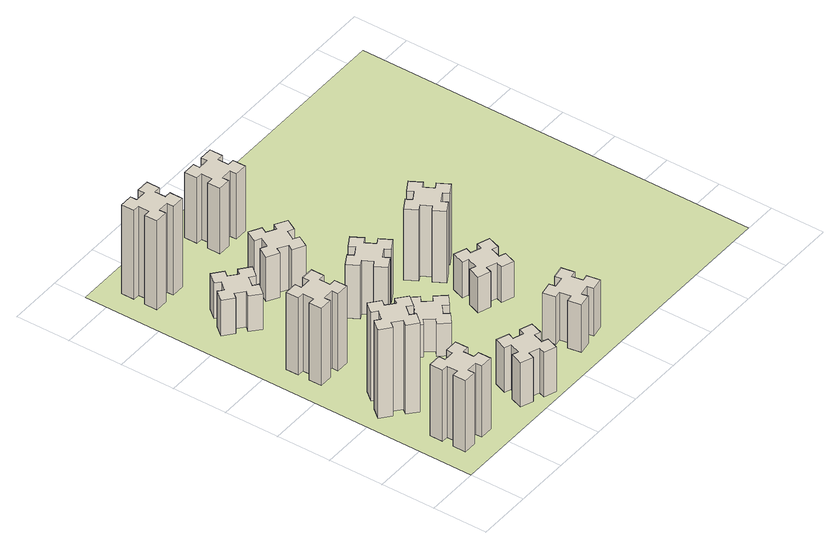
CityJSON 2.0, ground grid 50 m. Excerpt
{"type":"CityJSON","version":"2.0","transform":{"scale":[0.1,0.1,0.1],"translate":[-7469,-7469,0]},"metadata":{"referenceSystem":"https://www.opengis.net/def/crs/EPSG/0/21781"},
"CityObjects":{
"building1":{"type":"Building","attributes":{"class":"1000","function":"1000","usage":"1000","yearOfConstruction":2016,"roofType":"1000","measuredHeight":72,"storeysAboveGround":30,"storeysBelowGround":0},"geometry":[{"type":"Solid","lod":"1","boundaries":[[[[0,1,2,3,4,5,6,7,8,9,10,11,12,13,14,15,16,17,18,19]],[[17,16,20,21]],[[16,15,22,20]],[[15,14,23,22]],[[14,13,24,23]],[[13,12,25,24]],[[12,11,26,25]],[[11,10,27,26]],[[10,9,28,27]],[[9,8,29,28]],[[8,7,30,29]],[[7,6,31,30]],[[6,5,32,31]],[[5,4,33,32]],[[4,3,34,33]],[[3,2,35,34]],[[2,1,36,35]],[[1,0,37,36]],[[0,19,38,37]],[[19,18,39,38]],[[18,17,21,39]],[[24,25,26,27,28,29,30,31,32,33,34,35,36,37,38,39,21,20,22,23]]]]}]},
"building2":{"type":"Building","attributes":{"class":"1000","function":"1000","usage":"1000","yearOfConstruction":2016,"roofType":"1000","measuredHeight":90,"storeysAboveGround":30,"storeysBelowGround":0},"geometry":[{"type":"Solid","lod":"1","boundaries":[[[[40,41,42,43,44,45,46,47,48,49,50,51,52,53,54,55,56,57,58,59]],[[57,56,60,61]],[[56,55,62,60]],[[55,54,63,62]],[[54,53,64,63]],[[53,52,65,64]],[[52,51,66,65]],[[51,50,67,66]],[[50,49,68,67]],[[49,48,69,68]],[[48,47,70,69]],[[47,46,71,70]],[[46,45,72,71]],[[45,44,73,72]],[[44,43,74,73]],[[43,42,75,74]],[[42,41,76,75]],[[41,40,77,76]],[[40,59,78,77]],[[59,58,79,78]],[[58,57,61,79]],[[64,65,66,67,68,69,70,71,72,73,74,75,76,77,78,79,61,60,62,63]]]]}]},
"building3":{"type":"Building","attributes":{"class":"1000","function":"1000","usage":"1000","yearOfConstruction":2016,"roofType":"1000","measuredHeight":78,"storeysAboveGround":30,"storeysBelowGround":0},"geometry":[{"type":"Solid","lod":"1","boundaries":[[[[80,81,82,83,84,85,86,87,88,89,90,91,92,93,94,95,96,97,98,99]],[[97,96,100,101]],[[96,95,102,100]],[[95,94,103,102]],[[94,93,104,103]],[[93,92,105,104]],[[92,91,106,105]],[[91,90,107,106]],[[90,89,108,107]],[[89,88,109,108]],[[88,87,110,109]],[[87,86,111,110]],[[86,85,112,111]],[[85,84,113,112]],[[84,83,114,113]],[[83,82,115,114]],[[82,81,116,115]],[[81,80,117,116]],[[80,99,118,117]],[[99,98,119,118]],[[98,97,101,119]],[[104,105,106,107,108,109,110,111,112,113,114,115,116,117,118,119,101,100,102,103]]]]}]},
"building4":{"type":"Building","attributes":{"class":"1000","function":"1000","usage":"1000","yearOfConstruction":2016,"roofType":"1000","measuredHeight":45,"storeysAboveGround":30,"storeysBelowGround":0},"geometry":[{"type":"Solid","lod":"1","boundaries":[[[[120,121,122,123,124,125,126,127,128,129,130,131,132,133,134,135,136,137,138,139]],[[137,136,140,141]],[[136,135,142,140]],[[135,134,143,142]],[[134,133,144,143]],[[133,132,145,144]],[[132,131,146,145]],[[131,130,147,146]],[[130,129,148,147]],[[129,128,149,148]],[[128,127,150,149]],[[127,126,151,150]],[[126,125,152,151]],[[125,124,153,152]],[[124,123,154,153]],[[123,122,155,154]],[[122,121,156,155]],[[121,120,157,156]],[[120,139,158,157]],[[139,138,159,158]],[[138,137,141,159]],[[144,145,146,147,148,149,150,151,152,153,154,155,156,157,158,159,141,140,142,143]]]]}]},
"building5":{"type":"Building","attributes":{"class":"1000","function":"1000","usage":"1000","yearOfConstruction":2016,"roofType":"1000","measuredHeight":36,"storeysAboveGround":30,"storeysBelowGround":0},"geometry":[{"type":"Solid","lod":"1","boundaries":[[[[160,161,162,163,164,165,166,167,168,169,170,171,172,173,174,175,176,177,178,179]],[[177,176,180,181]],[[176,175,182,180]],[[175,174,183,182]],[[174,173,184,183]],[[173,172,185,184]],[[172,171,186,185]],[[171,170,187,186]],[[170,169,188,187]],[[169,168,189,188]],[[168,167,190,189]],[[167,166,191,190]],[[166,165,192,191]],[[165,164,193,192]],[[164,163,194,193]],[[163,162,195,194]],[[162,161,196,195]],[[161,160,197,196]],[[160,179,198,197]],[[179,178,199,198]],[[178,177,181,199]],[[184,185,186,187,188,189,190,191,192,193,194,195,196,197,198,199,181,180,182,183]]]]}]},
"building6":{"type":"Building","attributes":{"class":"1000","function":"1000","usage":"1000","yearOfConstruction":2016,"roofType":"1000","measuredHeight":90,"storeysAboveGround":30,"storeysBelowGround":0},"geometry":[{"type":"Solid","lod":"1","boundaries":[[[[200,201,202,203,204,205,206,207,208,209,210,211,212,213,214,215,216,217,218,219]],[[217,216,220,221]],[[216,215,222,220]],[[215,214,223,222]],[[214,213,224,223]],[[213,212,225,224]],[[212,211,226,225]],[[211,210,227,226]],[[210,209,228,227]],[[209,208,229,228]],[[208,207,230,229]],[[207,206,231,230]],[[206,205,232,231]],[[205,204,233,232]],[[204,203,234,233]],[[203,202,235,234]],[[202,201,236,235]],[[201,200,237,236]],[[200,219,238,237]],[[219,218,239,238]],[[218,217,221,239]],[[224,225,226,227,228,229,230,231,232,233,234,235,236,237,238,239,221,220,222,223]]]]}]},
"building7":{"type":"Building","attributes":{"class":"1000","function":"1000","usage":"1000","yearOfConstruction":2016,"roofType":"1000","measuredHeight":33,"storeysAboveGround":30,"storeysBelowGround":0},"geometry":[{"type":"Solid","lod":"1","boundaries":[[[[240,241,242,243,244,245,246,247,248,249,250,251,252,253,254,255,256,257,258,259]],[[257,256,260,261]],[[256,255,262,260]],[[255,254,263,262]],[[254,253,264,263]],[[253,252,265,264]],[[252,251,266,265]],[[251,250,267,266]],[[250,249,268,267]],[[249,248,269,268]],[[248,247,270,269]],[[247,246,271,270]],[[246,245,272,271]],[[245,244,273,272]],[[244,243,274,273]],[[243,242,275,274]],[[242,241,276,275]],[[241,240,277,276]],[[240,259,278,277]],[[259,258,279,278]],[[258,257,261,279]],[[264,265,266,267,268,269,270,271,272,273,274,275,276,277,278,279,261,260,262,263]]]]}]},
"building8":{"type":"Building","attributes":{"class":"1000","function":"1000","usage":"1000","yearOfConstruction":2016,"roofType":"1000","measuredHeight":54,"storeysAboveGround":30,"storeysBelowGround":0},"geometry":[{"type":"Solid","lod":"1","boundaries":[[[[280,281,282,283,284,285,286,287,288,289,290,291,292,293,294,295,296,297,298,299]],[[297,296,300,301]],[[296,295,302,300]],[[295,294,303,302]],[[294,293,304,303]],[[293,292,305,304]],[[292,291,306,305]],[[291,290,307,306]],[[290,289,308,307]],[[289,288,309,308]],[[288,287,310,309]],[[287,286,311,310]],[[286,285,312,311]],[[285,284,313,312]],[[284,283,314,313]],[[283,282,315,314]],[[282,281,316,315]],[[281,280,317,316]],[[280,299,318,317]],[[299,298,319,318]],[[298,297,301,319]],[[304,305,306,307,308,309,310,311,312,313,314,315,316,317,318,319,301,300,302,303]]]]}]},
"building9":{"type":"Building","attributes":{"class":"1000","function":"1000","usage":"1000","yearOfConstruction":2016,"roofType":"1000","measuredHeight":45,"storeysAboveGround":30,"storeysBelowGround":0},"geometry":[{"type":"Solid","lod":"1","boundaries":[[[[320,321,322,323,324,325,326,327,328,329,330,331,332,333,334,335,336,337,338,339]],[[337,336,340,341]],[[336,335,342,340]],[[335,334,343,342]],[[334,333,344,343]],[[333,332,345,344]],[[332,331,346,345]],[[331,330,347,346]],[[330,329,348,347]],[[329,328,349,348]],[[328,327,350,349]],[[327,326,351,350]],[[326,325,352,351]],[[325,324,353,352]],[[324,323,354,353]],[[323,322,355,354]],[[322,321,356,355]],[[321,320,357,356]],[[320,339,358,357]],[[339,338,359,358]],[[338,337,341,359]],[[344,345,346,347,348,349,350,351,352,353,354,355,356,357,358,359,341,340,342,343]]]]}]},
"building10":{"type":"Building","attributes":{"class":"1000","function":"1000","usage":"1000","yearOfConstruction":2016,"roofType":"1000","measuredHeight":48,"storeysAboveGround":30,"storeysBelowGround":0},"geometry":[{"type":"Solid","lod":"1","boundaries":[[[[360,361,362,363,364,365,366,367,368,369,370,371,372,373,374,375,376,377,378,379]],[[377,376,380,381]],[[376,375,382,380]],[[375,374,383,382]],[[374,373,384,383]],[[373,372,385,384]],[[372,371,386,385]],[[371,370,387,386]],[[370,369,388,387]],[[369,368,389,388]],[[368,367,390,389]],[[367,366,391,390]],[[366,365,392,391]],[[365,364,393,392]],[[364,363,394,393]],[[363,362,395,394]],[[362,361,396,395]],[[361,360,397,396]],[[360,379,398,397]],[[379,378,399,398]],[[378,377,381,399]],[[384,385,386,387,388,389,390,391,392,393,394,395,396,397,398,399,381,380,382,383]]]]}]},
"building11":{"type":"Building","attributes":{"class":"1000","function":"1000","usage":"1000","yearOfConstruction":2016,"roofType":"1000","measuredHeight":66,"storeysAboveGround":30,"storeysBelowGround":0},"geometry":[{"type":"Solid","lod":"1","boundaries":[[[[400,401,402,403,404,405,406,407,408,409,410,411,412,413,414,415,416,417,418,419]],[[417,416,420,421]],[[416,415,422,420]],[[415,414,423,422]],[[414,413,424,423]],[[413,412,425,424]],[[412,411,426,425]],[[411,410,427,426]],[[410,409,428,427]],[[409,408,429,428]],[[408,407,430,429]],[[407,406,431,430]],[[406,405,432,431]],[[405,404,433,432]],[[404,403,434,433]],[[403,402,435,434]],[[402,401,436,435]],[[401,400,437,436]],[[400,419,438,437]],[[419,418,439,438]],[[418,417,421,439]],[[424,425,426,427,428,429,430,431,432,433,434,435,436,437,438,439,421,420,422,423]]]]}]},
"building12":{"type":"Building","attributes":{"class":"1000","function":"1000","usage":"1000","yearOfConstruction":2016,"roofType":"1000","measuredHeight":36,"storeysAboveGround":30,"storeysBelowGround":0},"geometry":[{"type":"Solid","lod":"1","boundaries":[[[[440,441,442,443,444,445,446,447,448,449,450,451,452,453,454,455,456,457,458,459]],[[457,456,460,461]],[[456,455,462,460]],[[455,454,463,462]],[[454,453,464,463]],[[453,452,465,464]],[[452,451,466,465]],[[451,450,467,466]],[[450,449,468,467]],[[449,448,469,468]],[[448,447,470,469]],[[447,446,471,470]],[[446,445,472,471]],[[445,444,473,472]],[[444,443,474,473]],[[443,442,475,474]],[[442,441,476,475]],[[441,440,477,476]],[[440,459,478,477]],[[459,458,479,478]],[[458,457,461,479]],[[464,465,466,467,468,469,470,471,472,473,474,475,476,477,478,479,461,460,462,463]]]]}]},
"building13":{"type":"Building","attributes":{"class":"1000","function":"1000","usage":"1000","yearOfConstruction":2016,"roofType":"1000","measuredHeight":72,"storeysAboveGround":30,"storeysBelowGround":0},"geometry":[{"type":"Solid","lod":"1","boundaries":[[[[480,481,482,483,484,485,486,487,488,489,490,491,492,493,494,495,496,497,498,499]],[[497,496,500,501]],[[496,495,502,500]],[[495,494,503,502]],[[494,493,504,503]],[[493,492,505,504]],[[492,491,506,505]],[[491,490,507,506]],[[490,489,508,507]],[[489,488,509,508]],[[488,487,510,509]],[[487,486,511,510]],[[486,485,512,511]],[[485,484,513,512]],[[484,483,514,513]],[[483,482,515,514]],[[482,481,516,515]],[[481,480,517,516]],[[480,499,518,517]],[[499,498,519,518]],[[498,497,501,519]],[[504,505,506,507,508,509,510,511,512,513,514,515,516,517,518,519,501,500,502,503]]]]}]},
"landuse1":{"type":"LandUse","attributes":{"name":"plot1","function":"1010"},"geometry":[{"type":"MultiSurface","lod":"1","boundaries":[[[520,521,522,523]]]}]}
},
"vertices":[
[325,265,0],[425,265,0],[425,205,0],[545,205,0],[545,325,0],[485,325,0],[485,425,0],[545,425,0],[545,545,0],[425,545,0],[425,485,0],[325,485,0],[325,545,0],[205,545,0],[205,425,0],[265,425,0],[265,325,0],[205,325,0],[205,205,0],[325,205,0],[265,325,720],[205,325,720],[265,425,720],[205,425,720],[205,545,720],[325,545,720],[325,485,720],[425,485,720],[425,545,720],[545,545,720],[545,425,720],[485,425,720],[485,325,720],[545,325,720],[545,205,720],[425,205,720],[425,265,720],[325,265,720],[325,205,720],[205,205,720],
[484,1067,0],[408,1132,0],[446,1178,0],[354,1255,0],[277,1163,0],[323,1124,0],[259,1048,0],[213,1086,0],[136,994,0],[228,917,0],[266,963,0],[343,899,0],[304,853,0],[396,776,0],[473,868,0],[427,906,0],[492,983,0],[538,944,0],[615,1036,0],[523,1113,0],[492,983,900],[538,944,900],[427,906,900],[473,868,900],[396,776,900],[304,853,900],[343,899,900],[266,963,900],[228,917,900],[136,994,900],[213,1086,900],[259,1048,900],[323,1124,900],[277,1163,900],[354,1255,900],[446,1178,900],[408,1132,900],[484,1067,900],[523,1113,900],[615,1036,900],
[265,1805,0],[265,1705,0],[205,1705,0],[205,1585,0],[325,1585,0],[325,1645,0],[425,1645,0],[425,1585,0],[545,1585,0],[545,1705,0],[485,1705,0],[485,1805,0],[545,1805,0],[545,1925,0],[425,1925,0],[425,1865,0],[325,1865,0],[325,1925,0],[205,1925,0],[205,1805,0],[325,1865,780],[325,1925,780],[425,1865,780],[425,1925,780],[545,1925,780],[545,1805,780],[485,1805,780],[485,1705,780],[545,1705,780],[545,1585,780],[425,1585,780],[425,1645,780],[325,1645,780],[325,1585,780],[205,1585,780],[205,1705,780],[265,1705,780],[265,1805,780],[205,1805,780],[205,1925,780],
[1200,362,0],[1106,396,0],[1127,452,0],[1014,493,0],[973,380,0],[1029,360,0],[995,266,0],[939,287,0],[897,174,0],[1010,133,0],[1031,189,0],[1125,155,0],[1104,99,0],[1217,57,0],[1258,170,0],[1202,191,0],[1236,285,0],[1292,264,0],[1333,377,0],[1220,418,0],[1236,285,450],[1292,264,450],[1202,191,450],[1258,170,450],[1217,57,450],[1104,99,450],[1125,155,450],[1031,189,450],[1010,133,450],[897,174,450],[939,287,450],[995,266,450],[1029,360,450],[973,380,450],[1014,493,450],[1127,452,450],[1106,396,450],[1200,362,450],[1220,418,450],[1333,377,450],
[423,2704,0],[359,2628,0],[313,2666,0],[236,2574,0],[328,2497,0],[366,2543,0],[443,2479,0],[404,2433,0],[496,2356,0],[573,2448,0],[527,2486,0],[592,2563,0],[638,2524,0],[715,2616,0],[623,2693,0],[584,2647,0],[508,2712,0],[546,2758,0],[454,2835,0],[377,2743,0],[508,2712,360],[546,2758,360],[584,2647,360],[623,2693,360],[715,2616,360],[638,2524,360],[592,2563,360],[527,2486,360],[573,2448,360],[496,2356,360],[404,2433,360],[443,2479,360],[366,2543,360],[328,2497,360],[236,2574,360],[313,2666,360],[359,2628,360],[423,2704,360],[377,2743,360],[454,2835,360],
[485,3285,0],[485,3385,0],[545,3385,0],[545,3505,0],[425,3505,0],[425,3445,0],[325,3445,0],[325,3505,0],[205,3505,0],[205,3385,0],[265,3385,0],[265,3285,0],[205,3285,0],[205,3165,0],[325,3165,0],[325,3225,0],[425,3225,0],[425,3165,0],[545,3165,0],[545,3285,0],[425,3225,900],[425,3165,900],[325,3225,900],[325,3165,900],[205,3165,900],[205,3285,900],[265,3285,900],[265,3385,900],[205,3385,900],[205,3505,900],[325,3505,900],[325,3445,900],[425,3445,900],[425,3505,900],[545,3505,900],[545,3385,900],[485,3385,900],[485,3285,900],[545,3285,900],[545,3165,900],
[1083,1332,0],[1006,1267,0],[968,1313,0],[876,1236,0],[953,1144,0],[999,1183,0],[1063,1106,0],[1017,1068,0],[1094,976,0],[1186,1053,0],[1148,1099,0],[1224,1163,0],[1263,1117,0],[1355,1194,0],[1278,1286,0],[1232,1248,0],[1167,1324,0],[1213,1363,0],[1136,1455,0],[1044,1378,0],[1167,1324,330],[1213,1363,330],[1232,1248,330],[1278,1286,330],[1355,1194,330],[1263,1117,330],[1224,1163,330],[1148,1099,330],[1186,1053,330],[1094,976,330],[1017,1068,330],[1063,1106,330],[999,1183,330],[953,1144,330],[876,1236,330],[968,1313,330],[1006,1267,330],[1083,1332,330],[1044,1378,330],[1136,1455,330],
[1336,1867,0],[1286,1954,0],[1338,1984,0],[1278,2088,0],[1174,2028,0],[1204,1976,0],[1117,1926,0],[1087,1978,0],[983,1918,0],[1043,1814,0],[1095,1844,0],[1145,1757,0],[1093,1727,0],[1153,1623,0],[1257,1683,0],[1227,1735,0],[1314,1785,0],[1344,1733,0],[1448,1793,0],[1388,1897,0],[1314,1785,540],[1344,1733,540],[1227,1735,540],[1257,1683,540],[1153,1623,540],[1093,1727,540],[1145,1757,540],[1095,1844,540],[1043,1814,540],[983,1918,540],[1087,1978,540],[1117,1926,540],[1204,1976,540],[1174,2028,540],[1278,2088,540],[1338,1984,540],[1286,1954,540],[1336,1867,540],[1388,1897,540],[1448,1793,540],
[1114,2666,0],[1027,2716,0],[1057,2768,0],[953,2828,0],[893,2724,0],[945,2694,0],[895,2607,0],[843,2637,0],[783,2533,0],[887,2473,0],[917,2525,0],[1004,2475,0],[974,2423,0],[1078,2363,0],[1138,2467,0],[1086,2497,0],[1136,2584,0],[1188,2554,0],[1248,2658,0],[1144,2718,0],[1136,2584,450],[1188,2554,450],[1086,2497,450],[1138,2467,450],[1078,2363,450],[974,2423,450],[1004,2475,450],[917,2525,450],[887,2473,450],[783,2533,450],[843,2637,450],[895,2607,450],[945,2694,450],[893,2724,450],[953,2828,450],[1057,2768,450],[1027,2716,450],[1114,2666,450],[1144,2718,450],[1248,2658,450],
[1738,405,0],[1756,307,0],[1697,297,0],[1717,178,0],[1836,199,0],[1825,258,0],[1924,276,0],[1934,217,0],[2052,237,0],[2031,356,0],[1972,345,0],[1955,444,0],[2014,454,0],[1993,572,0],[1875,551,0],[1885,492,0],[1787,475,0],[1777,534,0],[1658,513,0],[1679,395,0],[1787,475,480],[1777,534,480],[1885,492,480],[1875,551,480],[1993,572,480],[2014,454,480],[1955,444,480],[1972,345,480],[2031,356,480],[2052,237,480],[1934,217,480],[1924,276,480],[1825,258,480],[1836,199,480],[1717,178,480],[1697,297,480],[1756,307,480],[1738,405,480],[1679,395,480],[1658,513,480],
[1265,3445,0],[1165,3445,0],[1165,3505,0],[1045,3505,0],[1045,3385,0],[1105,3385,0],[1105,3285,0],[1045,3285,0],[1045,3165,0],[1165,3165,0],[1165,3225,0],[1265,3225,0],[1265,3165,0],[1385,3165,0],[1385,3285,0],[1325,3285,0],[1325,3385,0],[1385,3385,0],[1385,3505,0],[1265,3505,0],[1325,3385,660],[1385,3385,660],[1325,3285,660],[1385,3285,660],[1385,3165,660],[1265,3165,660],[1265,3225,660],[1165,3225,660],[1165,3165,660],[1045,3165,660],[1045,3285,660],[1105,3285,660],[1105,3385,660],[1045,3385,660],[1045,3505,660],[1165,3505,660],[1165,3445,660],[1265,3445,660],[1265,3505,660],[1385,3505,660],
[1771,1129,0],[1865,1095,0],[1844,1039,0],[1957,997,0],[1998,1110,0],[1942,1131,0],[1976,1225,0],[2032,1204,0],[2073,1317,0],[1960,1358,0],[1940,1302,0],[1846,1336,0],[1867,1392,0],[1754,1433,0],[1713,1320,0],[1769,1300,0],[1735,1206,0],[1679,1227,0],[1637,1114,0],[1750,1073,0],[1735,1206,360],[1679,1227,360],[1769,1300,360],[1713,1320,360],[1754,1433,360],[1867,1392,360],[1846,1336,360],[1940,1302,360],[1960,1358,360],[2073,1317,360],[2032,1204,360],[1976,1225,360],[1942,1131,360],[1998,1110,360],[1957,997,360],[1844,1039,360],[1865,1095,360],[1771,1129,360],[1750,1073,360],[1637,1114,360],
[1976,1767,0],[1926,1854,0],[1978,1884,0],[1918,1988,0],[1814,1928,0],[1844,1876,0],[1757,1826,0],[1727,1878,0],[1623,1818,0],[1683,1714,0],[1735,1744,0],[1785,1657,0],[1733,1627,0],[1793,1523,0],[1897,1583,0],[1867,1635,0],[1954,1685,0],[1984,1633,0],[2088,1693,0],[2028,1797,0],[1954,1685,720],[1984,1633,720],[1867,1635,720],[1897,1583,720],[1793,1523,720],[1733,1627,720],[1785,1657,720],[1735,1744,720],[1683,1714,720],[1623,1818,720],[1727,1878,720],[1757,1826,720],[1844,1876,720],[1814,1928,720],[1918,1988,720],[1978,1884,720],[1926,1854,720],[1976,1767,720],[2028,1797,720],[2088,1693,720],
[5,3705,0],[3705,3705,0],[3705,5,0],[5,5,0]
]}
